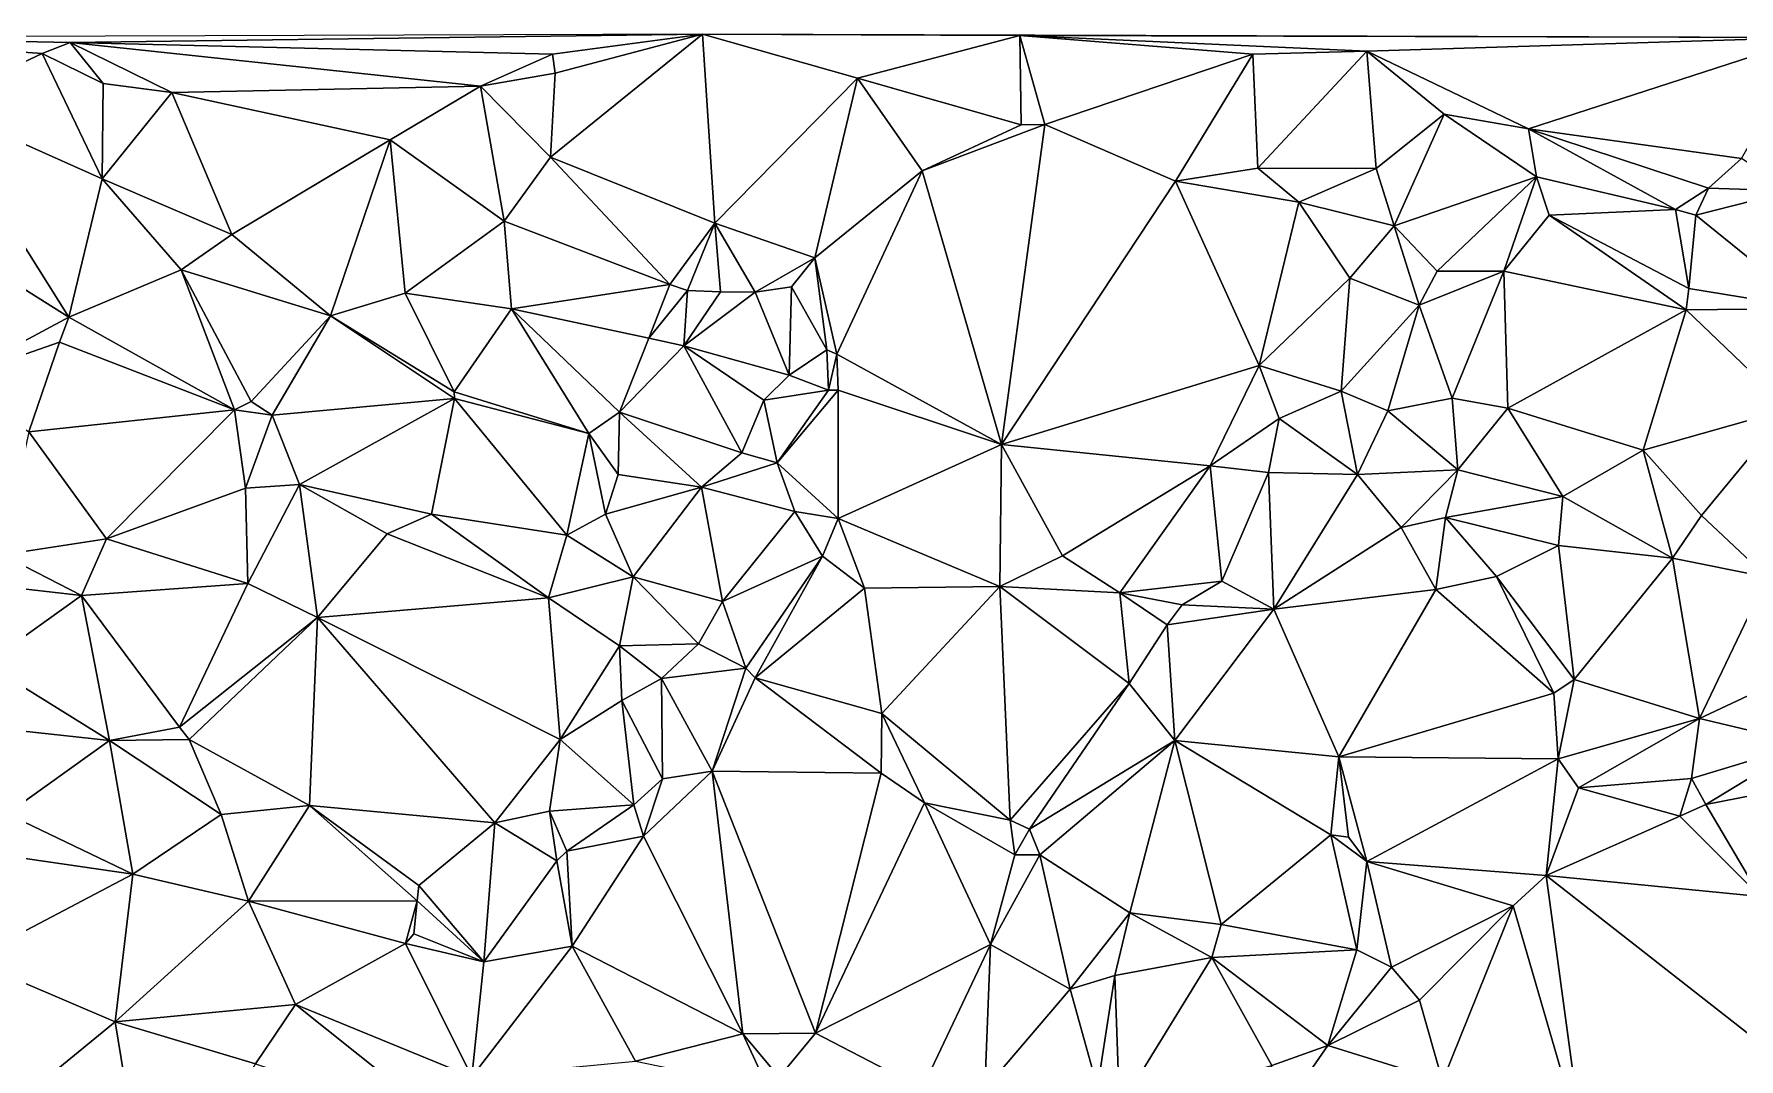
# Model space of a CAD drawing. Header units: metres. Extents: x -16 to 15.1, y -15.2 to 15.9.
# Drawn here: x -9.09 to 2.47, y 8.05 to 14.99 of the extents above; entities that cross this region are included whole.
import ezdxf

# ---------------------------------------------------------------- set-up
doc = ezdxf.new("R2010")
doc.units = ezdxf.units.M
doc.layers.add('STREET_MESH', color=7, linetype='Continuous')

msp = doc.modelspace()

# ---------------------------------------------------------------- linework, layer by layer
at = {"layer": 'STREET_MESH'}
for points in [[(-8.85, 14.936), (-4.561, 14.993), (-10.639, 14.972)], [(-9.039, 14.862), (-8.85, 14.936), (-10.639, 14.972)], [(-9.767, 14.518), (-9.039, 14.862), (-10.639, 14.972)], [(-8.85, 14.936), (-9.039, 14.862), (-8.625, 14.658)], [(-4.561, 14.993), (-8.85, 14.936), (-5.579, 14.857)], [(-8.159, 14.598), (-8.85, 14.936), (-8.625, 14.658)], [(-8.85, 14.936), (-6.066, 14.641), (-5.579, 14.857)], [(-8.159, 14.598), (-6.066, 14.641), (-8.85, 14.936)], [(-4.561, 14.993), (-5.592, 14.159), (-4.478, 13.712)], [(-5.559, 14.728), (-5.592, 14.159), (-4.561, 14.993)], [(-5.559, 14.728), (-4.561, 14.993), (-5.579, 14.857)], [(-4.561, 14.993), (-4.478, 13.712), (-3.511, 14.695)], [(-4.561, 14.993), (-3.511, 14.695), (-2.409, 14.983)], [(2.952, 14.97), (-4.561, 14.993), (-2.409, 14.983)], [(-3.511, 14.695), (-2.4, 14.378), (-2.409, 14.983)], [(-2.4, 14.378), (-2.239, 14.38), (-2.409, 14.983)], [(-2.239, 14.38), (-0.829, 14.857), (-2.409, 14.983)], [(-0.829, 14.857), (-0.055, 14.878), (-2.409, 14.983)], [(-0.055, 14.878), (2.952, 14.97), (-2.409, 14.983)], [(-0.055, 14.878), (1.041, 14.352), (2.952, 14.97)], [(1.041, 14.352), (2.485, 14.15), (2.952, 14.97)], [(-9.767, 14.518), (-8.632, 14.013), (-9.039, 14.862)], [(-9.039, 14.862), (-8.632, 14.013), (-8.625, 14.658)], [(-6.066, 14.641), (-5.559, 14.728), (-5.579, 14.857)], [(-2.239, 14.38), (-1.354, 13.997), (-0.829, 14.857)], [(-1.354, 13.997), (-0.796, 14.086), (-0.829, 14.857)], [(-0.796, 14.086), (-0.055, 14.878), (-0.829, 14.857)], [(0.007, 14.082), (-0.055, 14.878), (-0.796, 14.086)], [(-0.055, 14.878), (0.007, 14.082), (0.468, 14.451)], [(1.041, 14.352), (-0.055, 14.878), (0.468, 14.451)], [(-5.559, 14.728), (-6.066, 14.641), (-5.592, 14.159)], [(-4.478, 13.712), (-3.799, 13.478), (-3.511, 14.695)], [(-3.799, 13.478), (-3.071, 14.067), (-3.511, 14.695)], [(-3.511, 14.695), (-3.071, 14.067), (-2.4, 14.378)], [(-8.632, 14.013), (-8.159, 14.598), (-8.625, 14.658)], [(-8.159, 14.598), (-8.632, 14.013), (-7.752, 13.635)], [(-6.066, 14.641), (-8.159, 14.598), (-6.68, 14.277)], [(-6.68, 14.277), (-8.159, 14.598), (-7.752, 13.635)], [(-6.066, 14.641), (-6.68, 14.277), (-5.905, 13.725)], [(-5.592, 14.159), (-6.066, 14.641), (-5.905, 13.725)], [(-9.767, 14.518), (-10.402, 14.047), (-8.857, 13.075)], [(-8.632, 14.013), (-9.767, 14.518), (-8.857, 13.075)], [(0.468, 14.451), (0.007, 14.082), (0.129, 13.695)], [(1.094, 14.026), (0.468, 14.451), (0.129, 13.695)], [(1.094, 14.026), (1.041, 14.352), (0.468, 14.451)], [(-2.239, 14.38), (-3.071, 14.067), (-2.534, 12.212)], [(-3.071, 14.067), (-2.239, 14.38), (-2.4, 14.378)], [(-2.239, 14.38), (-2.534, 12.212), (-1.354, 13.997)], [(1.094, 14.026), (2.037, 13.806), (1.041, 14.352)], [(1.041, 14.352), (2.262, 13.949), (2.485, 14.15)], [(2.037, 13.806), (2.262, 13.949), (1.041, 14.352)], [(-7.084, 13.085), (-6.68, 14.277), (-7.752, 13.635)], [(-7.084, 13.085), (-6.577, 13.237), (-6.68, 14.277)], [(-6.68, 14.277), (-6.577, 13.237), (-5.905, 13.725)], [(-4.782, 13.297), (-5.592, 14.159), (-5.905, 13.725)], [(-5.592, 14.159), (-4.782, 13.297), (-4.478, 13.712)], [(2.485, 14.15), (2.262, 13.949), (2.823, 13.931)], [(-10.402, 14.047), (-9.647, 12.654), (-8.857, 13.075)], [(-8.632, 14.013), (-8.857, 13.075), (-8.096, 13.396)], [(-8.632, 14.013), (-8.096, 13.396), (-7.752, 13.635)], [(-3.799, 13.478), (-3.65, 12.824), (-3.071, 14.067)], [(-3.071, 14.067), (-3.65, 12.824), (-2.534, 12.212)], [(-2.534, 12.212), (-0.787, 12.747), (-1.354, 13.997)], [(-0.796, 14.086), (-1.354, 13.997), (-0.517, 13.855)], [(-1.354, 13.997), (-0.787, 12.747), (-0.517, 13.855)], [(0.007, 14.082), (-0.796, 14.086), (-0.517, 13.855)], [(0.007, 14.082), (-0.517, 13.855), (0.129, 13.695)], [(0.422, 13.386), (1.094, 14.026), (0.129, 13.695)], [(1.094, 14.026), (0.422, 13.386), (0.873, 13.387)], [(1.094, 14.026), (0.873, 13.387), (1.18, 13.767)], [(2.037, 13.806), (1.094, 14.026), (1.18, 13.767)], [(2.262, 13.949), (2.037, 13.806), (2.175, 13.766)], [(2.262, 13.949), (2.175, 13.766), (2.823, 13.931)], [(2.175, 13.766), (2.957, 13.133), (2.823, 13.931)], [(-0.787, 12.747), (-0.171, 13.339), (-0.517, 13.855)], [(-0.517, 13.855), (-0.171, 13.339), (0.129, 13.695)], [(0.873, 13.387), (2.109, 13.125), (1.18, 13.767)], [(2.127, 13.269), (2.037, 13.806), (1.18, 13.767)], [(2.109, 13.125), (2.127, 13.269), (1.18, 13.767)], [(2.037, 13.806), (2.127, 13.269), (2.175, 13.766)], [(2.127, 13.269), (2.957, 13.133), (2.175, 13.766)], [(-6.577, 13.237), (-5.857, 13.131), (-5.905, 13.725)], [(-5.857, 13.131), (-4.782, 13.297), (-5.905, 13.725)], [(-4.782, 13.297), (-4.663, 13.255), (-4.478, 13.712)], [(-4.663, 13.255), (-4.439, 13.246), (-4.478, 13.712)], [(-4.204, 13.245), (-3.799, 13.478), (-4.478, 13.712)], [(-4.439, 13.246), (-4.204, 13.245), (-4.478, 13.712)], [(-0.171, 13.339), (0.299, 13.156), (0.129, 13.695)], [(0.299, 13.156), (0.422, 13.386), (0.129, 13.695)], [(-8.096, 13.396), (-7.084, 13.085), (-7.752, 13.635)], [(-3.957, 13.28), (-3.799, 13.478), (-4.204, 13.245)], [(-3.799, 13.478), (-3.957, 13.28), (-3.717, 12.853)], [(-3.65, 12.824), (-3.799, 13.478), (-3.717, 12.853)], [(-8.096, 13.396), (-8.857, 13.075), (-7.735, 12.448)], [(-8.096, 13.396), (-7.735, 12.448), (-7.621, 12.505)], [(-7.084, 13.085), (-8.096, 13.396), (-7.621, 12.505)], [(-4.782, 13.297), (-5.857, 13.131), (-4.925, 12.932)], [(-4.663, 13.255), (-4.782, 13.297), (-4.925, 12.932)], [(-0.171, 13.339), (-0.787, 12.747), (-0.231, 12.575)], [(0.299, 13.156), (-0.171, 13.339), (-0.231, 12.575)], [(0.522, 12.527), (0.873, 13.387), (0.299, 13.156)], [(0.873, 13.387), (0.422, 13.386), (0.299, 13.156)], [(0.901, 12.458), (0.873, 13.387), (0.522, 12.527)], [(0.901, 12.458), (2.109, 13.125), (0.873, 13.387)], [(-6.577, 13.237), (-7.084, 13.085), (-6.244, 12.569)], [(-5.857, 13.131), (-6.577, 13.237), (-6.244, 12.569)], [(-4.687, 12.881), (-4.663, 13.255), (-4.925, 12.932)], [(-4.663, 13.255), (-4.687, 12.881), (-4.439, 13.246)], [(-4.439, 13.246), (-4.687, 12.881), (-4.204, 13.245)], [(-4.687, 12.881), (-3.974, 12.683), (-4.204, 13.245)], [(-3.974, 12.683), (-3.957, 13.28), (-4.204, 13.245)], [(-3.957, 13.28), (-3.974, 12.683), (-3.717, 12.853)], [(2.127, 13.269), (2.109, 13.125), (2.957, 13.133)], [(-9.647, 12.654), (-8.922, 12.906), (-8.857, 13.075)], [(-8.857, 13.075), (-8.922, 12.906), (-7.735, 12.448)], [(-7.48, 12.411), (-7.084, 13.085), (-7.621, 12.505)], [(-6.242, 12.525), (-7.084, 13.085), (-7.48, 12.411)], [(-7.084, 13.085), (-6.242, 12.525), (-6.244, 12.569)], [(-5.331, 12.288), (-5.857, 13.131), (-6.244, 12.569)], [(-5.857, 13.131), (-5.123, 12.432), (-4.925, 12.932)], [(-5.857, 13.131), (-5.331, 12.288), (-5.123, 12.432)], [(0.086, 12.441), (0.299, 13.156), (-0.231, 12.575)], [(0.086, 12.441), (0.522, 12.527), (0.299, 13.156)], [(2.109, 13.125), (0.901, 12.458), (1.818, 12.175)], [(2.811, 12.455), (2.109, 13.125), (1.818, 12.175)], [(2.957, 13.133), (2.109, 13.125), (2.811, 12.455)], [(-9.129, 12.299), (-8.922, 12.906), (-9.647, 12.654)], [(-8.922, 12.906), (-9.129, 12.299), (-7.735, 12.448)], [(-5.123, 12.432), (-4.687, 12.881), (-4.925, 12.932)], [(-4.294, 12.157), (-4.687, 12.881), (-5.123, 12.432)], [(-3.974, 12.683), (-4.687, 12.881), (-4.144, 12.514)], [(-4.687, 12.881), (-4.294, 12.157), (-4.144, 12.514)], [(-3.974, 12.683), (-3.706, 12.58), (-3.717, 12.853)], [(-3.706, 12.58), (-3.65, 12.824), (-3.717, 12.853)], [(-3.65, 12.824), (-3.706, 12.58), (-3.641, 12.581)], [(-3.65, 12.824), (-3.641, 12.581), (-2.534, 12.212)], [(-1.119, 12.067), (-0.787, 12.747), (-2.534, 12.212)], [(-1.119, 12.067), (-0.65, 12.388), (-0.787, 12.747)], [(-0.787, 12.747), (-0.65, 12.388), (-0.231, 12.575)], [(-3.706, 12.58), (-3.974, 12.683), (-4.144, 12.514)], [(-7.735, 12.448), (-7.48, 12.411), (-7.621, 12.505)], [(-6.242, 12.525), (-7.48, 12.411), (-7.294, 11.942)], [(-6.399, 11.741), (-6.242, 12.525), (-7.294, 11.942)], [(-6.242, 12.525), (-6.399, 11.741), (-5.482, 11.599)], [(-6.242, 12.525), (-5.331, 12.288), (-6.244, 12.569)], [(-5.331, 12.288), (-6.242, 12.525), (-5.482, 11.599)], [(-4.144, 12.514), (-4.294, 12.157), (-4.054, 12.088)], [(-3.706, 12.58), (-4.144, 12.514), (-4.054, 12.088)], [(-3.64, 11.711), (-3.641, 12.581), (-4.054, 12.088)], [(-3.641, 12.581), (-3.706, 12.58), (-4.054, 12.088)], [(-3.641, 12.581), (-3.64, 11.711), (-2.534, 12.212)], [(-0.65, 12.388), (-0.12, 12.009), (-0.231, 12.575)], [(-0.12, 12.009), (0.086, 12.441), (-0.231, 12.575)], [(0.086, 12.441), (0.56, 12.04), (0.522, 12.527)], [(0.56, 12.04), (0.901, 12.458), (0.522, 12.527)], [(-9.129, 12.299), (-8.603, 11.574), (-7.735, 12.448)], [(-8.603, 11.574), (-7.661, 11.916), (-7.735, 12.448)], [(-7.661, 11.916), (-7.48, 12.411), (-7.735, 12.448)], [(-7.294, 11.942), (-7.48, 12.411), (-7.661, 11.916)], [(-5.123, 12.432), (-5.331, 12.288), (-5.134, 12.009)], [(-4.567, 11.923), (-5.123, 12.432), (-5.134, 12.009)], [(-4.567, 11.923), (-4.294, 12.157), (-5.123, 12.432)], [(-0.65, 12.388), (-1.119, 12.067), (-0.722, 12.023)], [(-0.65, 12.388), (-0.722, 12.023), (-0.12, 12.009)], [(0.56, 12.04), (0.086, 12.441), (-0.12, 12.009)], [(0.56, 12.04), (1.274, 11.861), (0.901, 12.458)], [(0.901, 12.458), (1.274, 11.861), (1.818, 12.175)], [(2.214, 11.731), (2.811, 12.455), (1.818, 12.175)], [(2.658, 11.314), (2.811, 12.455), (2.214, 11.731)], [(-8.603, 11.574), (-9.129, 12.299), (-9.309, 11.464)], [(-5.219, 11.741), (-5.331, 12.288), (-5.482, 11.599)], [(-5.331, 12.288), (-5.219, 11.741), (-5.134, 12.009)], [(-4.294, 12.157), (-4.567, 11.923), (-4.054, 12.088)], [(-3.64, 11.711), (-2.544, 11.25), (-2.534, 12.212)], [(-2.534, 12.212), (-2.544, 11.25), (-2.119, 11.459)], [(-1.119, 12.067), (-2.534, 12.212), (-2.119, 11.459)], [(1.274, 11.861), (2.017, 11.442), (1.818, 12.175)], [(2.017, 11.442), (2.214, 11.731), (1.818, 12.175)], [(-4.054, 12.088), (-4.567, 11.923), (-3.936, 11.759)], [(-3.64, 11.711), (-4.054, 12.088), (-3.936, 11.759)], [(-1.73, 11.207), (-1.119, 12.067), (-2.119, 11.459)], [(-1.73, 11.207), (-1.039, 11.287), (-1.119, 12.067)], [(-1.119, 12.067), (-1.039, 11.287), (-0.722, 12.023)], [(0.177, 11.651), (0.56, 12.04), (-0.12, 12.009)], [(0.56, 12.04), (0.177, 11.651), (0.477, 11.717)], [(1.274, 11.861), (0.56, 12.04), (0.477, 11.717)], [(-7.661, 11.916), (-8.603, 11.574), (-7.644, 11.27)], [(-7.294, 11.942), (-7.661, 11.916), (-7.644, 11.27)], [(-7.171, 11.041), (-7.294, 11.942), (-7.644, 11.27)], [(-6.699, 11.608), (-7.294, 11.942), (-7.171, 11.041)], [(-6.399, 11.741), (-7.294, 11.942), (-6.699, 11.608)], [(-5.219, 11.741), (-4.567, 11.923), (-5.134, 12.009)], [(-4.567, 11.923), (-5.219, 11.741), (-5.031, 11.317)], [(-4.567, 11.923), (-5.031, 11.317), (-4.426, 11.149)], [(-3.936, 11.759), (-4.567, 11.923), (-4.426, 11.149)], [(-1.039, 11.287), (-0.686, 11.097), (-0.722, 12.023)], [(-0.722, 12.023), (-0.686, 11.097), (-0.12, 12.009)], [(-0.686, 11.097), (0.177, 11.651), (-0.12, 12.009)], [(1.244, 11.528), (1.274, 11.861), (0.477, 11.717)], [(2.017, 11.442), (1.274, 11.861), (1.244, 11.528)], [(-6.399, 11.741), (-6.699, 11.608), (-5.606, 11.174)], [(-5.482, 11.599), (-6.399, 11.741), (-5.606, 11.174)], [(-5.219, 11.741), (-5.482, 11.599), (-5.031, 11.317)], [(-3.747, 11.456), (-3.936, 11.759), (-4.426, 11.149)], [(-3.747, 11.456), (-3.64, 11.711), (-3.936, 11.759)], [(-3.64, 11.711), (-3.747, 11.456), (-3.462, 11.24)], [(-2.544, 11.25), (-3.64, 11.711), (-3.462, 11.24)], [(0.177, 11.651), (0.413, 11.23), (0.477, 11.717)], [(0.413, 11.23), (0.824, 11.319), (0.477, 11.717)], [(0.824, 11.319), (1.244, 11.528), (0.477, 11.717)], [(2.017, 11.442), (2.658, 11.314), (2.214, 11.731)], [(-8.603, 11.574), (-9.309, 11.464), (-8.772, 11.189)], [(-7.644, 11.27), (-8.603, 11.574), (-8.772, 11.189)], [(-6.699, 11.608), (-7.171, 11.041), (-5.606, 11.174)], [(-5.031, 11.317), (-5.482, 11.599), (-5.606, 11.174)], [(0.177, 11.651), (-0.686, 11.097), (0.413, 11.23)], [(-8.772, 11.189), (-9.309, 11.464), (-9.487, 11.27)], [(-4.268, 10.697), (-3.747, 11.456), (-4.426, 11.149)], [(-4.268, 10.697), (-4.204, 10.632), (-3.747, 11.456)], [(-3.747, 11.456), (-4.204, 10.632), (-3.462, 11.24)], [(-2.544, 11.25), (-1.73, 11.207), (-2.119, 11.459)], [(1.244, 11.528), (0.824, 11.319), (1.349, 10.62)], [(2.017, 11.442), (1.244, 11.528), (1.349, 10.62)], [(2.199, 10.356), (2.017, 11.442), (1.349, 10.62)], [(2.199, 10.356), (2.658, 11.314), (2.017, 11.442)], [(-9.421, 10.726), (-8.772, 11.189), (-9.487, 11.27)], [(-7.644, 11.27), (-8.772, 11.189), (-8.108, 10.297)], [(-7.171, 11.041), (-7.644, 11.27), (-8.108, 10.297)], [(-5.123, 10.849), (-5.031, 11.317), (-5.606, 11.174)], [(-4.588, 10.861), (-5.031, 11.317), (-5.123, 10.849)], [(-5.031, 11.317), (-4.588, 10.861), (-4.426, 11.149)], [(-4.204, 10.632), (-3.346, 10.389), (-3.462, 11.24)], [(-3.346, 10.389), (-2.544, 11.25), (-3.462, 11.24)], [(-2.544, 11.25), (-3.346, 10.389), (-2.474, 9.668)], [(-1.668, 10.594), (-2.544, 11.25), (-2.474, 9.668)], [(-1.73, 11.207), (-2.544, 11.25), (-1.668, 10.594)], [(-1.308, 11.126), (-1.039, 11.287), (-1.73, 11.207)], [(-1.039, 11.287), (-1.308, 11.126), (-0.686, 11.097)], [(-0.686, 11.097), (-0.246, 10.097), (0.413, 11.23)], [(-0.246, 10.097), (1.211, 10.528), (0.413, 11.23)], [(1.211, 10.528), (0.824, 11.319), (0.413, 11.23)], [(0.824, 11.319), (1.211, 10.528), (1.349, 10.62)], [(2.782, 10.629), (2.658, 11.314), (2.199, 10.356)], [(-8.582, 10.208), (-8.772, 11.189), (-9.421, 10.726)], [(-8.772, 11.189), (-8.582, 10.208), (-8.108, 10.297)], [(-7.171, 11.041), (-5.527, 10.214), (-5.606, 11.174)], [(-5.527, 10.214), (-5.123, 10.849), (-5.606, 11.174)], [(-4.588, 10.861), (-4.268, 10.697), (-4.426, 11.149)], [(-1.41, 10.991), (-1.73, 11.207), (-1.668, 10.594)], [(-1.308, 11.126), (-1.73, 11.207), (-1.41, 10.991)], [(-0.686, 11.097), (-1.308, 11.126), (-1.41, 10.991)], [(-8.041, 10.213), (-7.171, 11.041), (-8.108, 10.297)], [(-7.171, 11.041), (-8.041, 10.213), (-7.225, 9.766)], [(-5.969, 9.648), (-7.171, 11.041), (-7.225, 9.766)], [(-5.527, 10.214), (-7.171, 11.041), (-5.969, 9.648)], [(-1.41, 10.991), (-1.668, 10.594), (-1.358, 10.206)], [(-0.686, 11.097), (-1.41, 10.991), (-1.358, 10.206)], [(-0.246, 10.097), (-0.686, 11.097), (-1.358, 10.206)], [(-5.123, 10.849), (-5.527, 10.214), (-5.107, 10.479)], [(-4.838, 10.626), (-4.588, 10.861), (-5.123, 10.849)], [(-4.838, 10.626), (-5.123, 10.849), (-5.107, 10.479)], [(-4.838, 10.626), (-4.268, 10.697), (-4.588, 10.861)], [(-9.289, 10.283), (-8.582, 10.208), (-9.421, 10.726)], [(-4.268, 10.697), (-4.838, 10.626), (-4.496, 9.999)], [(-4.204, 10.632), (-4.268, 10.697), (-4.496, 9.999)], [(-4.833, 9.948), (-4.838, 10.626), (-5.107, 10.479)], [(-4.838, 10.626), (-4.833, 9.948), (-4.496, 9.999)], [(-4.204, 10.632), (-4.496, 9.999), (-3.35, 9.985)], [(-3.346, 10.389), (-4.204, 10.632), (-3.35, 9.985)], [(-2.343, 9.606), (-1.668, 10.594), (-2.474, 9.668)], [(-1.668, 10.594), (-2.343, 9.606), (-1.358, 10.206)], [(1.211, 10.528), (-0.246, 10.097), (1.242, 10.083)], [(1.211, 10.528), (1.242, 10.083), (1.349, 10.62)], [(1.242, 10.083), (2.199, 10.356), (1.349, 10.62)], [(2.921, 10.185), (2.782, 10.629), (2.199, 10.356)], [(-5.527, 10.214), (-5.026, 9.77), (-5.107, 10.479)], [(-5.026, 9.77), (-4.833, 9.948), (-5.107, 10.479)], [(-8.582, 10.208), (-8.041, 10.213), (-8.108, 10.297)], [(-3.055, 9.785), (-3.346, 10.389), (-3.35, 9.985)], [(-3.346, 10.389), (-3.055, 9.785), (-2.474, 9.668)], [(2.199, 10.356), (1.242, 10.083), (1.379, 9.886)], [(2.146, 9.949), (2.199, 10.356), (1.379, 9.886)], [(2.146, 9.949), (2.921, 10.185), (2.199, 10.356)], [(-8.582, 10.208), (-9.289, 10.283), (-9.277, 9.711)], [(-8.425, 9.301), (-8.582, 10.208), (-9.277, 9.711)], [(-8.041, 10.213), (-8.582, 10.208), (-7.826, 9.706)], [(-8.582, 10.208), (-8.425, 9.301), (-7.826, 9.706)], [(-7.225, 9.766), (-8.041, 10.213), (-7.826, 9.706)], [(-5.599, 9.728), (-5.527, 10.214), (-5.969, 9.648)], [(-5.599, 9.728), (-5.026, 9.77), (-5.527, 10.214)], [(-2.343, 9.606), (-2.273, 9.433), (-1.358, 10.206)], [(-2.273, 9.433), (-1.664, 9.04), (-1.358, 10.206)], [(-1.664, 9.04), (-1.043, 8.96), (-1.358, 10.206)], [(-0.246, 10.097), (-1.358, 10.206), (-0.3, 9.567)], [(-1.358, 10.206), (-1.043, 8.96), (-0.3, 9.567)], [(2.921, 10.185), (2.146, 9.949), (2.243, 9.774)], [(3.108, 9.943), (2.921, 10.185), (2.243, 9.774)], [(-0.18, 9.553), (-0.246, 10.097), (-0.3, 9.567)], [(-0.246, 10.097), (-0.055, 9.387), (1.242, 10.083)], [(-0.055, 9.387), (-0.246, 10.097), (-0.18, 9.553)], [(1.242, 10.083), (-0.055, 9.387), (1.161, 9.293)], [(1.379, 9.886), (1.242, 10.083), (1.161, 9.293)], [(-4.833, 9.948), (-5.026, 9.77), (-4.96, 9.559)], [(-4.496, 9.999), (-4.96, 9.559), (-4.288, 8.219)], [(-4.833, 9.948), (-4.96, 9.559), (-4.496, 9.999)], [(-3.795, 8.224), (-4.496, 9.999), (-4.288, 8.219)], [(-3.35, 9.985), (-4.496, 9.999), (-3.795, 8.224)], [(-3.055, 9.785), (-3.35, 9.985), (-3.795, 8.224)], [(2.067, 9.694), (2.146, 9.949), (1.379, 9.886)], [(2.146, 9.949), (2.067, 9.694), (2.243, 9.774)], [(2.612, 9.149), (3.108, 9.943), (2.243, 9.774)], [(2.067, 9.694), (1.379, 9.886), (1.161, 9.293)], [(-7.639, 9.118), (-7.225, 9.766), (-7.826, 9.706)], [(-7.225, 9.766), (-7.639, 9.118), (-6.497, 9.12)], [(-6.484, 9.224), (-7.225, 9.766), (-6.497, 9.12)], [(-6.484, 9.224), (-5.969, 9.648), (-7.225, 9.766)], [(-5.599, 9.728), (-5.969, 9.648), (-5.548, 9.392)], [(-5.026, 9.77), (-5.599, 9.728), (-5.481, 9.458)], [(-5.481, 9.458), (-5.599, 9.728), (-5.548, 9.392)], [(-4.96, 9.559), (-5.026, 9.77), (-5.481, 9.458)], [(-3.055, 9.785), (-3.795, 8.224), (-2.608, 8.824)], [(-2.443, 9.433), (-3.055, 9.785), (-2.608, 8.824)], [(-3.055, 9.785), (-2.443, 9.433), (-2.474, 9.668)], [(2.067, 9.694), (2.612, 9.149), (2.243, 9.774)], [(-9.497, 9.457), (-8.425, 9.301), (-9.277, 9.711)], [(-8.425, 9.301), (-7.639, 9.118), (-7.826, 9.706)], [(-5.969, 9.648), (-6.484, 9.224), (-6.043, 8.708)], [(-5.548, 9.392), (-5.969, 9.648), (-6.043, 8.708)], [(-2.443, 9.433), (-2.343, 9.606), (-2.474, 9.668)], [(-2.343, 9.606), (-2.443, 9.433), (-2.273, 9.433)], [(2.612, 9.149), (2.067, 9.694), (1.161, 9.293)], [(-4.96, 9.559), (-5.481, 9.458), (-5.444, 8.813)], [(-4.96, 9.559), (-5.444, 8.813), (-4.288, 8.219)], [(-1.043, 8.96), (-0.123, 8.788), (-0.3, 9.567)], [(-0.055, 9.387), (-0.18, 9.553), (-0.3, 9.567)], [(-0.123, 8.788), (-0.055, 9.387), (-0.3, 9.567)], [(-8.425, 9.301), (-9.497, 9.457), (-9.529, 8.72)], [(-5.444, 8.813), (-5.548, 9.392), (-6.043, 8.708)], [(-5.444, 8.813), (-5.481, 9.458), (-5.548, 9.392)], [(-2.067, 8.523), (-2.273, 9.433), (-2.608, 8.824)], [(-2.273, 9.433), (-2.443, 9.433), (-2.608, 8.824)], [(-1.664, 9.04), (-2.273, 9.433), (-2.067, 8.523)], [(0.112, 8.671), (-0.055, 9.387), (-0.123, 8.788)], [(-0.055, 9.387), (0.937, 9.086), (1.161, 9.293)], [(-0.055, 9.387), (0.112, 8.671), (0.937, 9.086)], [(-8.543, 8.3), (-8.425, 9.301), (-9.529, 8.72)], [(-7.639, 9.118), (-8.425, 9.301), (-8.543, 8.3)], [(1.161, 9.293), (0.937, 9.086), (1.409, 7.462)], [(2.73, 8.064), (1.161, 9.293), (1.409, 7.462)], [(2.73, 8.064), (2.612, 9.149), (1.161, 9.293)], [(-6.043, 8.708), (-6.484, 9.224), (-6.497, 9.12)], [(-7.321, 8.419), (-7.639, 9.118), (-8.543, 8.3)], [(-7.639, 9.118), (-6.574, 8.831), (-6.497, 9.12)], [(-6.574, 8.831), (-7.639, 9.118), (-7.321, 8.419)], [(-6.574, 8.831), (-6.518, 8.896), (-6.497, 9.12)], [(-6.518, 8.896), (-6.043, 8.708), (-6.497, 9.12)], [(-1.664, 9.04), (-2.067, 8.523), (-1.765, 8.614)], [(-1.664, 9.04), (-1.765, 8.614), (-1.107, 8.736)], [(-1.043, 8.96), (-1.664, 9.04), (-1.107, 8.736)], [(0.112, 8.671), (0.302, 8.448), (0.937, 9.086)], [(0.302, 8.448), (0.457, 7.899), (0.937, 9.086)], [(0.937, 9.086), (0.457, 7.899), (1.409, 7.462)], [(-0.123, 8.788), (-1.043, 8.96), (-1.107, 8.736)], [(-6.574, 8.831), (-7.321, 8.419), (-6.125, 7.928)], [(-6.518, 8.896), (-6.574, 8.831), (-6.043, 8.708)], [(-6.574, 8.831), (-6.125, 7.928), (-6.043, 8.708)], [(-6.125, 7.928), (-5.444, 8.813), (-6.043, 8.708)], [(-5.016, 8.035), (-5.444, 8.813), (-6.125, 7.928)], [(-5.444, 8.813), (-5.016, 8.035), (-4.288, 8.219)], [(-3.795, 8.224), (-3.072, 7.849), (-2.608, 8.824)], [(-3.072, 7.849), (-2.647, 7.844), (-2.608, 8.824)], [(-2.647, 7.844), (-2.067, 8.523), (-2.608, 8.824)], [(-0.321, 8.141), (-0.123, 8.788), (-1.107, 8.736)], [(-0.321, 8.141), (0.112, 8.671), (-0.123, 8.788)], [(-9.562, 7.469), (-8.543, 8.3), (-9.529, 8.72)], [(-1.765, 8.614), (-1.733, 7.717), (-1.107, 8.736)], [(-1.733, 7.717), (-0.701, 8.004), (-1.107, 8.736)], [(-0.701, 8.004), (-0.321, 8.141), (-1.107, 8.736)], [(0.112, 8.671), (-0.321, 8.141), (0.302, 8.448)], [(-1.765, 8.614), (-2.067, 8.523), (-1.882, 7.855)], [(-1.733, 7.717), (-1.765, 8.614), (-1.882, 7.855)], [(-2.067, 8.523), (-2.647, 7.844), (-1.882, 7.855)], [(-0.321, 8.141), (0.457, 7.899), (0.302, 8.448)], [(-7.321, 8.419), (-8.543, 8.3), (-7.592, 8.015)], [(-6.247, 7.563), (-7.321, 8.419), (-7.592, 8.015)], [(-7.321, 8.419), (-6.247, 7.563), (-6.125, 7.928)], [(-9.562, 7.469), (-8.296, 6.782), (-8.543, 8.3)], [(-8.543, 8.3), (-8.296, 6.782), (-7.592, 8.015)], [(-4.288, 8.219), (-5.016, 8.035), (-4.116, 7.848)], [(-4.042, 7.926), (-3.795, 8.224), (-4.288, 8.219)], [(-4.042, 7.926), (-4.288, 8.219), (-4.116, 7.848)], [(-3.795, 8.224), (-4.042, 7.926), (-3.072, 7.849)], [(-0.968, 7.207), (-0.321, 8.141), (-0.701, 8.004)], [(0.457, 7.899), (-0.321, 8.141), (-0.968, 7.207)], [(2.738, 8.015), (2.73, 8.064), (1.409, 7.462)]]:
    msp.add_3dface(points, dxfattribs=at)

doc.saveas('drawing.dxf')
